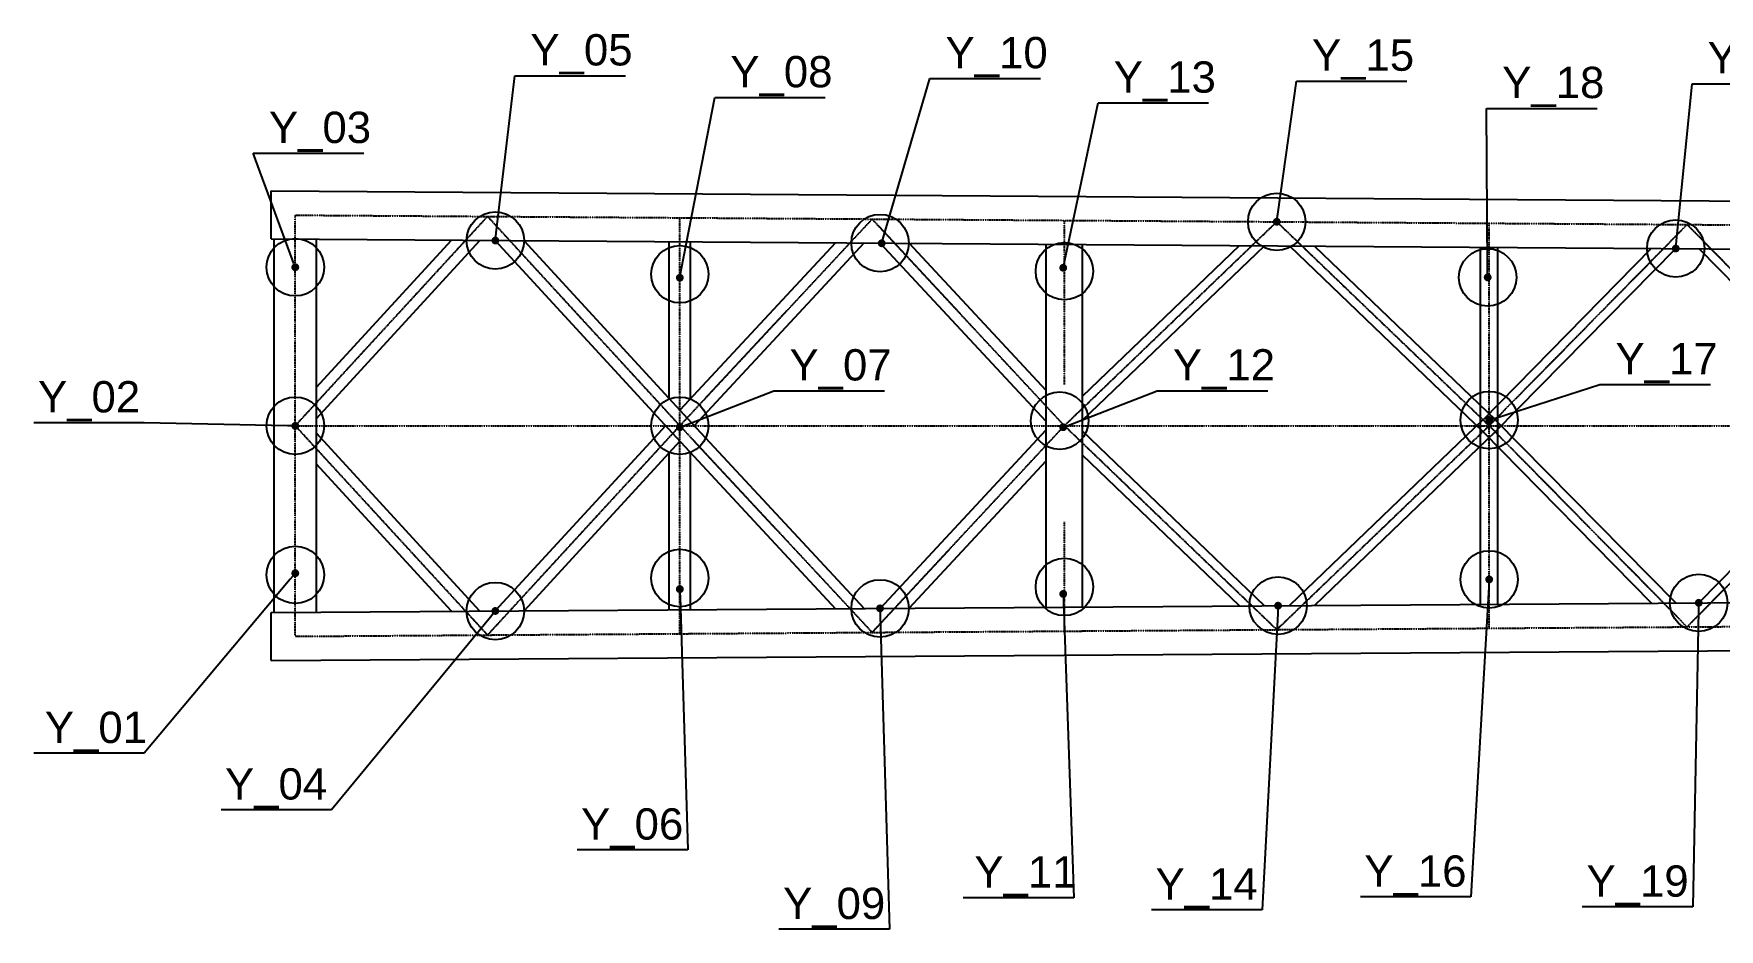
# Model space of a CAD drawing. Header units: metres. Extents: x 11 to 152679, y -40 to 137873.
# Drawn here: x 22073 to 39632, y 70247 to 79581 of the extents above; entities that cross this region are included whole.
import ezdxf
from ezdxf import colors
from ezdxf.entities.mleader import LeaderData, LeaderLine
from ezdxf.math import Vec2, Vec3

# ---------------------------------------------------------------- set-up
doc = ezdxf.new("R2010")
doc.units = ezdxf.units.M
doc.linetypes.add('ASSI', pattern=[0.8, 0.4, -0.2, 0, -0.2])
for name, color, linetype in [('Assi', 6, 'ASSI'), ('CA3', 6, 'Continuous'), ('Scritte 0.2mm', 4, 'Continuous')]:
    doc.layers.add(name, color=color, linetype=linetype)
doc.styles.add('Interprogetti Swis', font='swissl.ttf')

# ---------------------------------------------------------------- blocks, each defined once
blk = doc.blocks.new('_Dot')
at = {"color": 0, "linetype": 'ByBlock', "lineweight": -2}
blk.add_line((-0.5, 0), (-1, 0), dxfattribs=at)
at = {"color": 0, "linetype": 'ByBlock', "const_width": 0.5}
blk.add_lwpolyline([(-0.25, 0, 1), (0.25, 0, 1)], format="xyb", close=True, dxfattribs=at)

msp = doc.modelspace()

# ---------------------------------------------------------------- linework, layer by layer
for centre in [(35021.9416, 77620.9732), (26881.1638, 77426.134), (30889.212, 77398.9732), (39178.0555, 77342.8033), (24797.4416, 77147.4349), (28803.4416, 77074.5205), (32809.4416, 77105.8561), (37218.943, 77041.6103), (24797.4416, 75495.2602), (28803.4416, 75495.2602), (32760.473, 75547.9272), (37234.4416, 75554.3799), (24797.4416, 73940.7756), (28803.4416, 73908.1088), (32809.4416, 73815.2634), (37234.4416, 73893.6018), (39417.4233, 73649.3391), (26881.1638, 73563.2991), (30889.212, 73591.5472), (35035.7693, 73619.6466)]:
    msp.add_circle(centre, 299.1796)
at = {"layer": 'Assi'}
for p, q in [((24797.4416, 73300.2602), (24797.4416, 77690.2602)), ((24797.4416, 77690.2602), (61984.4416, 77438.2602)), ((24797.4416, 75495.2602), (26800.4416, 77676.6867)), ((26800.4416, 77676.6867), (28803.4416, 75495.2602)), ((28803.4416, 73327.4071), (28803.4416, 77663.1133)), ((30806.4416, 77649.5398), (28803.4416, 75495.2602)), ((32809.4416, 75495.2602), (30806.4416, 77649.5398)), ((32809.4416, 75925.2602), (32809.4416, 77635.9664)), ((32809.4416, 75495.2602), (35021.9416, 77620.9732)), ((35021.9416, 77620.9732), (37234.4416, 75495.2602)), ((37234.4416, 73384.5403), (37234.4416, 77605.9801)), ((37234.4416, 75495.2602), (39296.9416, 77592.0034)), ((39296.9416, 77592.0034), (41359.4416, 75495.2602)), ((24797.4416, 75495.2602), (61984.4416, 75495.2602)), ((26800.4416, 73313.8336), (24797.4416, 75495.2602)), ((26800.4416, 73313.8336), (24797.4416, 75495.2602)), ((28803.4416, 75495.2602), (26800.4416, 73313.8336)), ((28803.4416, 75495.2602), (30806.4416, 73340.9805)), ((30806.4416, 73340.9805), (32809.4416, 75495.2602)), ((35021.9416, 73369.5471), (32809.4416, 75495.2602)), ((37234.4416, 75495.2602), (35021.9416, 73369.5471)), ((39296.9416, 73398.5169), (37234.4416, 75495.2602)), ((41359.4416, 75495.2602), (39296.9416, 73398.5169)), ((32809.4416, 73354.554), (32809.4416, 74495.2602)), ((24797.4416, 73300.2602), (61984.4416, 73552.2602))]:
    msp.add_line(p, q, dxfattribs=at)
at = {"layer": 'CA3'}
for p, q in [((24547.4416, 77441.9486), (24547.4416, 77941.9601)), ((24547.4416, 77941.9601), (62619.3178, 77683.9636)), ((24547.4416, 77441.9486), (62619.3178, 77183.9522)), ((24577.4416, 73548.7751), (24577.4416, 77441.7453)), ((25017.4416, 73551.9601), (25017.4416, 77438.5603)), ((25017.4416, 75897.4976), (26423.8907, 77429.2327)), ((25017.4416, 75572.2178), (26720.7178, 77427.2212)), ((26881.1638, 77426.134), (28722.4169, 75420.8627)), ((27181.7079, 77424.0973), (28884.4664, 75569.6577)), ((28693.4416, 75777.6989), (28693.4416, 77413.7852)), ((30426.1871, 77402.1109), (28803.9475, 75657.3492)), ((28913.4416, 75775.113), (28913.4416, 77412.4299)), ((30724.7078, 77400.088), (28953.6424, 75495.2602)), ((32619.4416, 75538.0653), (30889.212, 77398.9732)), ((32619.4416, 75861.1551), (31191.5183, 77396.9246)), ((32619.4416, 73603.0689), (32619.4416, 77387.4515)), ((32999.4416, 73606.0506), (32999.4416, 77384.4698)), ((32999.4416, 75802.6152), (34634.5577, 77373.5926)), ((32999.4416, 75552.9994), (34892.545, 77371.8443)), ((35153.1766, 77370.0782), (37172.0876, 75430.3604)), ((35414.829, 77368.3051), (37296.7956, 75560.1599)), ((37144.4416, 73633.9361), (37144.4416, 77356.5842)), ((37170.2803, 75558.3737), (38927.2391, 77344.503)), ((37298.603, 75432.1467), (39178.0555, 77342.8033)), ((37324.4416, 73635.1559), (37324.4416, 77355.3645)), ((39417.4233, 77341.1812), (43024.9244, 73673.7856)), ((43024.9244, 77316.7348), (39417.4233, 73649.3391)), ((28884.0005, 75570.1619), (30724.7078, 73590.4324)), ((37172.0876, 75560.1599), (35153.1766, 73620.4422)), ((39178.0555, 73647.717), (37298.603, 75558.3737)), ((26720.7178, 73563.2991), (25017.4416, 75418.3026)), ((28654.1046, 75495.2602), (26881.1638, 73564.3864)), ((28803.9475, 75333.1712), (27181.7079, 73566.423)), ((28722.8828, 75420.3584), (30426.1871, 73588.4095)), ((30889.212, 73591.5472), (32619.4416, 75452.4551)), ((34892.545, 73618.676), (32999.4416, 75437.5209)), ((37296.7956, 75430.3604), (35414.829, 73622.2153)), ((38927.2391, 73646.0174), (37170.2803, 75432.1467)), ((28693.4416, 73576.7352), (28693.4416, 75212.8215)), ((28913.4416, 73578.0905), (28913.4416, 75215.4073)), ((34634.5577, 73616.9277), (32999.4416, 75187.9052)), ((26423.8907, 73561.2877), (25017.4416, 75093.0227)), ((31191.5183, 73593.5958), (32619.4416, 75129.3652)), ((24547.4416, 73548.5718), (62619.3178, 73806.5682)), ((24547.4416, 73048.5603), (24547.4416, 73548.5718)), ((24547.4416, 73048.5603), (62619.3178, 73306.5567))]:
    msp.add_line(p, q, dxfattribs=at)

# ---------------------------------------------------------------- leaders
at = {"layer": 'Scritte 0.2mm', "ltscale": 0.02}
ml = msp.add_multileader_mtext('Standard', dxfattribs=at)
ml.set_content('\\A1;Y_05', color=256, style='Interprogetti Swis')
ml.set_leader_properties(color=7)
ml.set_arrow_properties(name='DOT')
ml.build(insert=Vec2(0, 0))
ml.multileader.update_dxf_attribs({"has_dogleg": 0, "text_left_attachment_type": 6, "text_right_attachment_type": 6, "dogleg_length": 0.36, "arrow_head_size": 81.5508})
ctx = ml.context
ctx.base_point, ctx.char_height, ctx.arrow_head_size, ctx.landing_gap_size, ctx.plane_origin = Vec3(27083.763, 79143.4407), 326.20325, 81.5508, 163.1016, Vec3(37357.4655, 84121.7576)
ctx.left_attachment, ctx.right_attachment = 6, 6
notes = []
notes.append((ctx, [(0, (1, 1, 0), (26496.5972, 79143.4407), (1, 0), 587.1659, [(0, [(26881.7482, 77425.4975)], 0, [])])]))
ctx.mtext.insert, ctx.mtext.flow_direction = Vec3(27246.8647, 79576.6067), 5
ml = msp.add_multileader_mtext('Standard', dxfattribs=at)
ml.set_content('\\A1;Y_10', color=256, style='Interprogetti Swis')
ml.set_leader_properties(color=7)
ml.set_arrow_properties(name='DOT')
ml.build(insert=Vec2(0, 0))
ml.multileader.update_dxf_attribs({"has_dogleg": 0, "text_left_attachment_type": 6, "text_right_attachment_type": 6, "dogleg_length": 0.36, "arrow_head_size": 81.5508})
ctx = ml.context
ctx.base_point, ctx.char_height, ctx.arrow_head_size, ctx.landing_gap_size, ctx.plane_origin = Vec3(31408.4505, 79114.1258), 326.20325, 81.5508, 163.1016, Vec3(41682.1529, 84092.4427)
ctx.left_attachment, ctx.right_attachment = 6, 6
notes.append((ctx, [(0, (1, 1, 0), (30821.2846, 79114.1258), (1, 0), 587.1659, [(0, [(30906.6002, 77397.1197)], 0, [])])]))
ctx.mtext.insert, ctx.mtext.flow_direction = Vec3(31571.5521, 79547.2918), 5
ml = msp.add_multileader_mtext('Standard', dxfattribs=at)
ml.set_content('\\A1;Y_15', color=256, style='Interprogetti Swis')
ml.set_leader_properties(color=7)
ml.set_arrow_properties(name='DOT')
ml.build(insert=Vec2(0, 0))
ml.multileader.update_dxf_attribs({"has_dogleg": 0, "text_left_attachment_type": 6, "text_right_attachment_type": 6, "dogleg_length": 0.36, "arrow_head_size": 81.5508})
ctx = ml.context
ctx.base_point, ctx.char_height, ctx.arrow_head_size, ctx.landing_gap_size, ctx.plane_origin = Vec3(35225.6997, 79088.2505), 326.20325, 81.5508, 163.1016, Vec3(45499.4022, 84066.5674)
ctx.left_attachment, ctx.right_attachment = 6, 6
notes.append((ctx, [(0, (1, 1, 0), (34638.5339, 79088.2505), (1, 0), 587.1659, [(0, [(35021.9416, 77620.9732)], 0, [])])]))
ctx.mtext.insert, ctx.mtext.flow_direction = Vec3(35388.8014, 79521.4166), 5
ml = msp.add_multileader_mtext('Standard', dxfattribs=at)
ml.set_content('\\A1;Y_20', color=256, style='Interprogetti Swis')
ml.set_leader_properties(color=7)
ml.set_arrow_properties(name='DOT')
ml.build(insert=Vec2(0, 0))
ml.multileader.update_dxf_attribs({"has_dogleg": 0, "text_left_attachment_type": 6, "text_right_attachment_type": 6, "dogleg_length": 0.36, "arrow_head_size": 81.5508})
ctx = ml.context
ctx.base_point, ctx.char_height, ctx.arrow_head_size, ctx.landing_gap_size, ctx.plane_origin = Vec3(39347.813, 79060.3088), 326.20325, 81.5508, 163.1016, Vec3(49621.5155, 84038.6257)
ctx.left_attachment, ctx.right_attachment = 6, 6
notes.append((ctx, [(0, (1, 1, 0), (38760.6472, 79060.3088), (1, 0), 587.1659, [(0, [(39178.0555, 77342.8033)], 0, [])])]))
ctx.mtext.insert, ctx.mtext.flow_direction = Vec3(39510.9147, 79493.4748), 5
ml = msp.add_multileader_mtext('Standard', dxfattribs=at)
ml.set_content('\\A1;Y_08', color=256, style='Interprogetti Swis')
ml.set_leader_properties(color=7)
ml.set_arrow_properties(name='DOT')
ml.build(insert=Vec2(0, 0))
ml.multileader.update_dxf_attribs({"has_dogleg": 0, "text_left_attachment_type": 6, "text_right_attachment_type": 6, "dogleg_length": 0.36, "arrow_head_size": 81.5508})
ctx = ml.context
ctx.base_point, ctx.char_height, ctx.arrow_head_size, ctx.landing_gap_size, ctx.plane_origin = Vec3(29166.4902, 78915.66), 326.20325, 81.5508, 163.1016, Vec3(39440.1927, 83893.9769)
ctx.left_attachment, ctx.right_attachment = 6, 6
notes.append((ctx, [(0, (1, 1, 0), (28579.3244, 78915.66), (1, 0), 587.1659, [(0, [(28803.4416, 77038.0454)], 0, [])])]))
ctx.mtext.insert, ctx.mtext.flow_direction = Vec3(29329.5919, 79348.826), 5
ml = msp.add_multileader_mtext('Standard', dxfattribs=at)
ml.set_content('\\A1;Y_13', color=256, style='Interprogetti Swis')
ml.set_leader_properties(color=7)
ml.set_arrow_properties(name='DOT')
ml.build(insert=Vec2(0, 0))
ml.multileader.update_dxf_attribs({"has_dogleg": 0, "text_left_attachment_type": 6, "text_right_attachment_type": 6, "dogleg_length": 0.36, "arrow_head_size": 81.5508})
ctx = ml.context
ctx.base_point, ctx.char_height, ctx.arrow_head_size, ctx.landing_gap_size, ctx.plane_origin = Vec3(33160.4902, 78859.719), 326.20325, 81.5508, 163.1016, Vec3(43434.1927, 83838.0359)
ctx.left_attachment, ctx.right_attachment = 6, 6
notes.append((ctx, [(0, (1, 1, 0), (32573.3244, 78859.719), (1, 0), 587.1659, [(0, [(32797.4451, 77141.7759)], 0, [])])]))
ctx.mtext.insert, ctx.mtext.flow_direction = Vec3(33323.5919, 79292.8851), 5
ml = msp.add_multileader_mtext('Standard', dxfattribs=at)
ml.set_content('\\A1;Y_18', color=256, style='Interprogetti Swis')
ml.set_leader_properties(color=7)
ml.set_arrow_properties(name='DOT')
ml.build(insert=Vec2(0, 0))
ml.multileader.update_dxf_attribs({"has_dogleg": 0, "text_left_attachment_type": 6, "text_right_attachment_type": 6, "dogleg_length": 0.36, "arrow_head_size": 81.5508})
ctx = ml.context
ctx.base_point, ctx.char_height, ctx.arrow_head_size, ctx.landing_gap_size, ctx.plane_origin = Vec3(37207.4902, 78803.1291), 326.20325, 81.5508, 163.1016, Vec3(47481.1927, 83781.446)
ctx.left_attachment, ctx.right_attachment = 6, 6
notes.append((ctx, [(0, (1, 1, 0), (36620.3244, 78803.1291), (1, 0), 587.1659, [(0, [(37218.943, 77041.6103)], 0, [])])]))
ctx.mtext.insert, ctx.mtext.flow_direction = Vec3(37370.5919, 79236.2952), 5
ml = msp.add_multileader_mtext('Standard', dxfattribs=at)
ml.set_content('\\A1;Y_03', color=256, style='Interprogetti Swis')
ml.set_leader_properties(color=7)
ml.set_arrow_properties(name='DOT')
ml.build(insert=Vec2(0, 0))
ml.multileader.update_dxf_attribs({"has_dogleg": 0, "text_left_attachment_type": 6, "text_right_attachment_type": 6, "dogleg_length": 0.36, "arrow_head_size": 81.5508})
ctx = ml.context
ctx.base_point, ctx.char_height, ctx.arrow_head_size, ctx.landing_gap_size, ctx.plane_origin = Vec3(24359.9738, 78335.1295), 326.20325, 81.5508, 163.1016, Vec3(35434.1893, 83843.695)
ctx.left_attachment, ctx.right_attachment = 6, 6
notes.append((ctx, [(0, (1, 1, 0), (23772.808, 78335.1295), (1, 0), 587.1659, [(0, [(24797.4416, 77147.4349)], 0, [])])]))
ctx.mtext.insert, ctx.mtext.flow_direction = Vec3(24523.0755, 78768.2956), 5
ml = msp.add_multileader_mtext('Standard', dxfattribs=at)
ml.set_content('\\A1;Y_07', color=256, style='Interprogetti Swis')
ml.set_leader_properties(color=7)
ml.set_arrow_properties(name='DOT')
ml.build(insert=Vec2(0, 0))
ml.multileader.update_dxf_attribs({"has_dogleg": 0, "text_left_attachment_type": 6, "text_right_attachment_type": 6, "dogleg_length": 0.36, "arrow_head_size": 81.5508})
ctx = ml.context
ctx.base_point, ctx.char_height, ctx.arrow_head_size, ctx.landing_gap_size, ctx.plane_origin = Vec3(29782.7713, 75859.8406), 326.20325, 81.5508, 163.1016, Vec3(39440.1927, 82176.2229)
ctx.left_attachment, ctx.right_attachment = 6, 6
notes.append((ctx, [(0, (1, 1, 0), (29782.5913, 75859.8406), (1, 0), 0.18, [(0, [(28803.4451, 75479.9628)], 0, [])])]))
ctx.mtext.insert, ctx.mtext.flow_direction = Vec3(29945.873, 76293.0067), 5
ml = msp.add_multileader_mtext('Standard', dxfattribs=at)
ml.set_content('\\A1;Y_12', color=256, style='Interprogetti Swis')
ml.set_leader_properties(color=7)
ml.set_arrow_properties(name='DOT')
ml.build(insert=Vec2(0, 0))
ml.multileader.update_dxf_attribs({"has_dogleg": 0, "text_left_attachment_type": 6, "text_right_attachment_type": 6, "dogleg_length": 0.36, "arrow_head_size": 81.5508})
ctx = ml.context
ctx.base_point, ctx.char_height, ctx.arrow_head_size, ctx.landing_gap_size, ctx.plane_origin = Vec3(33776.2655, 75859.8406), 326.20325, 81.5508, 163.1016, Vec3(43433.6868, 82176.2229)
ctx.left_attachment, ctx.right_attachment = 6, 6
notes.append((ctx, [(0, (1, 1, 0), (33776.0855, 75859.8406), (1, 0), 0.18, [(0, [(32796.9392, 75479.9628)], 0, [])])]))
ctx.mtext.insert, ctx.mtext.flow_direction = Vec3(33939.3671, 76293.0067), 5
ml = msp.add_multileader_mtext('Standard', dxfattribs=at)
ml.set_content('\\A1;Y_17', color=256, style='Interprogetti Swis')
ml.set_leader_properties(color=7)
ml.set_arrow_properties(name='DOT')
ml.build(insert=Vec2(0, 0))
ml.multileader.update_dxf_attribs({"has_dogleg": 0, "text_left_attachment_type": 6, "text_right_attachment_type": 6, "dogleg_length": 0.36, "arrow_head_size": 81.5508})
ctx = ml.context
ctx.base_point, ctx.char_height, ctx.arrow_head_size, ctx.landing_gap_size, ctx.plane_origin = Vec3(38387.576, 75924.2598), 326.20325, 81.5508, 163.1016, Vec3(47584.3351, 82240.6421)
ctx.left_attachment, ctx.right_attachment = 6, 6
notes.append((ctx, [(0, (1, 1, 0), (38387.396, 75924.2598), (1, 0), 0.18, [(0, [(37234.4416, 75554.3799)], 0, [])])]))
ctx.mtext.insert, ctx.mtext.flow_direction = Vec3(38550.6776, 76357.4259), 5
ml = msp.add_multileader_mtext('Standard', dxfattribs=at)
ml.set_content('\\A1;Y_02', color=256, style='Interprogetti Swis')
ml.set_leader_properties(color=7)
ml.set_arrow_properties(name='DOT')
ml.build(insert=Vec2(0, 0))
ml.multileader.update_dxf_attribs({"has_dogleg": 0, "text_left_attachment_type": 6, "text_right_attachment_type": 6, "dogleg_length": 0.36, "arrow_head_size": 81.5508})
ctx = ml.context
ctx.base_point, ctx.char_height, ctx.arrow_head_size, ctx.landing_gap_size, ctx.plane_origin = Vec3(21954.463, 75527.2264), 326.20325, 81.5508, 163.1016, Vec3(35434.1927, 82189.8002)
ctx.left_attachment, ctx.right_attachment = 6, 6
notes.append((ctx, [(1, (1, 1, 0), (23224.6875, 75527.2264), (-1, 0), 0.18, [(0, [(24797.4451, 75493.5402)], 0, [])])]))
ctx.mtext.insert, ctx.mtext.flow_direction = Vec3(22117.5646, 75960.3924), 5
ml = msp.add_multileader_mtext('Standard', dxfattribs=at)
ml.set_content('\\A1;Y_01', color=256, style='Interprogetti Swis')
ml.set_leader_properties(color=7)
ml.set_arrow_properties(name='DOT')
ml.build(insert=Vec2(0, 0))
ml.multileader.update_dxf_attribs({"has_dogleg": 0, "text_left_attachment_type": 6, "text_right_attachment_type": 6, "dogleg_length": 0.36, "arrow_head_size": 81.5508})
ctx = ml.context
ctx.base_point, ctx.char_height, ctx.arrow_head_size, ctx.landing_gap_size, ctx.plane_origin = Vec3(22025.55, 72081.2681), 326.20325, 81.5508, 163.1016, Vec3(35434.1927, 80654.3957)
ctx.left_attachment, ctx.right_attachment = 6, 6
notes.append((ctx, [(1, (1, 1, 0), (23224.6875, 72081.2681), (-1, 0), 0.18, [(0, [(24797.4451, 73958.1356)], 0, [])])]))
ctx.mtext.insert, ctx.mtext.flow_direction = Vec3(22188.6516, 72514.4342), 5
ml = msp.add_multileader_mtext('Standard', dxfattribs=at)
ml.set_content('\\A1;Y_16', color=256, style='Interprogetti Swis')
ml.set_leader_properties(color=7)
ml.set_arrow_properties(name='DOT')
ml.build(insert=Vec2(0, 0))
ml.multileader.update_dxf_attribs({"has_dogleg": 0, "text_left_attachment_type": 6, "text_right_attachment_type": 6, "dogleg_length": 0.36, "arrow_head_size": 81.5508})
ctx = ml.context
ctx.base_point, ctx.char_height, ctx.arrow_head_size, ctx.landing_gap_size, ctx.plane_origin = Vec3(35771.2852, 70583.6282), 326.20325, 81.5508, 163.1016, Vec3(47571.1927, 80446.5517)
ctx.left_attachment, ctx.right_attachment = 6, 6
notes.append((ctx, [(1, (1, 1, 0), (37044.8316, 70583.6282), (-1, 0), 0.18, [(0, [(37234.4416, 73893.6018)], 0, [])])]))
ctx.mtext.insert, ctx.mtext.flow_direction = Vec3(35934.3869, 71016.7942), 5
ml = msp.add_multileader_mtext('Standard', dxfattribs=at)
ml.set_content('\\A1;Y_06', color=256, style='Interprogetti Swis')
ml.set_leader_properties(color=7)
ml.set_arrow_properties(name='DOT')
ml.build(insert=Vec2(0, 0))
ml.multileader.update_dxf_attribs({"has_dogleg": 0, "text_left_attachment_type": 6, "text_right_attachment_type": 6, "dogleg_length": 0.36, "arrow_head_size": 81.5508})
ctx = ml.context
ctx.base_point, ctx.char_height, ctx.arrow_head_size, ctx.landing_gap_size, ctx.plane_origin = Vec3(27611.6959, 71074.4245), 326.20325, 81.5508, 163.1016, Vec3(39440.1927, 80488.2298)
ctx.left_attachment, ctx.right_attachment = 6, 6
notes.append((ctx, [(1, (1, 1, 0), (28885.2423, 71074.4245), (-1, 0), 0.18, [(0, [(28803.4451, 73791.9697)], 0, [])])]))
ctx.mtext.insert, ctx.mtext.flow_direction = Vec3(27774.7975, 71507.5906), 5
ml = msp.add_multileader_mtext('Standard', dxfattribs=at)
ml.set_content('\\A1;Y_11', color=256, style='Interprogetti Swis')
ml.set_leader_properties(color=7)
ml.set_arrow_properties(name='DOT')
ml.build(insert=Vec2(0, 0))
ml.multileader.update_dxf_attribs({"has_dogleg": 0, "text_left_attachment_type": 6, "text_right_attachment_type": 6, "dogleg_length": 0.36, "arrow_head_size": 81.5508})
ctx = ml.context
ctx.base_point, ctx.char_height, ctx.arrow_head_size, ctx.landing_gap_size, ctx.plane_origin = Vec3(31708.6941, 70575.3051), 326.20325, 81.5508, 163.1016, Vec3(43434.1927, 80438.2287)
ctx.left_attachment, ctx.right_attachment = 6, 6
notes.append((ctx, [(1, (1, 1, 0), (32907.8316, 70575.3051), (-1, 0), 0.18, [(0, [(32797.4451, 73741.9686)], 0, [])])]))
ctx.mtext.insert, ctx.mtext.flow_direction = Vec3(31871.7958, 71008.4712), 5
ml = msp.add_multileader_mtext('Standard', dxfattribs=at)
ml.set_content('\\A1;Y_04', color=256, style='Interprogetti Swis')
ml.set_leader_properties(color=7)
ml.set_arrow_properties(name='DOT')
ml.build(insert=Vec2(0, 0))
ml.multileader.update_dxf_attribs({"has_dogleg": 0, "text_left_attachment_type": 6, "text_right_attachment_type": 6, "dogleg_length": 0.36, "arrow_head_size": 81.5508})
ctx = ml.context
ctx.base_point, ctx.char_height, ctx.arrow_head_size, ctx.landing_gap_size, ctx.plane_origin = Vec3(23902.2067, 71491.8106), 326.20325, 81.5508, 163.1016, Vec3(37385.2583, 80064.9382)
ctx.left_attachment, ctx.right_attachment = 6, 6
notes.append((ctx, [(1, (1, 1, 0), (25175.7531, 71491.8106), (-1, 0), 0.18, [(0, [(26881.1638, 73564.3864)], 0, [])])]))
ctx.mtext.insert, ctx.mtext.flow_direction = Vec3(24065.3083, 71924.9766), 5
ml = msp.add_multileader_mtext('Standard', dxfattribs=at)
ml.set_content('\\A1;Y_09', color=256, style='Interprogetti Swis')
ml.set_leader_properties(color=7)
ml.set_arrow_properties(name='DOT')
ml.build(insert=Vec2(0, 0))
ml.multileader.update_dxf_attribs({"has_dogleg": 0, "text_left_attachment_type": 6, "text_right_attachment_type": 6, "dogleg_length": 0.36, "arrow_head_size": 81.5508})
ctx = ml.context
ctx.base_point, ctx.char_height, ctx.arrow_head_size, ctx.landing_gap_size, ctx.plane_origin = Vec3(29716.1827, 70246.5716), 326.20325, 81.5508, 163.1016, Vec3(41513.4327, 80109.4951)
ctx.left_attachment, ctx.right_attachment = 6, 6
notes.append((ctx, [(1, (1, 1, 0), (30987.0717, 70246.5716), (-1, 0), 0.18, [(0, [(30889.212, 73591.5472)], 0, [])])]))
ctx.mtext.insert, ctx.mtext.flow_direction = Vec3(29879.2844, 70679.7376), 5
ml = msp.add_multileader_mtext('Standard', dxfattribs=at)
ml.set_content('\\A1;Y_14', color=256, style='Interprogetti Swis')
ml.set_leader_properties(color=7)
ml.set_arrow_properties(name='DOT')
ml.build(insert=Vec2(0, 0))
ml.multileader.update_dxf_attribs({"has_dogleg": 0, "text_left_attachment_type": 6, "text_right_attachment_type": 6, "dogleg_length": 0.36, "arrow_head_size": 81.5508})
ctx = ml.context
ctx.base_point, ctx.char_height, ctx.arrow_head_size, ctx.landing_gap_size, ctx.plane_origin = Vec3(33596.2053, 70449.4093), 326.20325, 81.5508, 163.1016, Vec3(45396.1127, 80312.3329)
ctx.left_attachment, ctx.right_attachment = 6, 6
notes.append((ctx, [(1, (1, 1, 0), (34869.7517, 70449.4093), (-1, 0), 0.18, [(0, [(35035.7693, 73619.6466)], 0, [])])]))
ctx.mtext.insert, ctx.mtext.flow_direction = Vec3(33759.3069, 70882.5754), 5
ml = msp.add_multileader_mtext('Standard', dxfattribs=at)
ml.set_content('\\A1;Y_19', color=256, style='Interprogetti Swis')
ml.set_leader_properties(color=7)
ml.set_arrow_properties(name='DOT')
ml.build(insert=Vec2(0, 0))
ml.multileader.update_dxf_attribs({"has_dogleg": 0, "text_left_attachment_type": 6, "text_right_attachment_type": 6, "dogleg_length": 0.36, "arrow_head_size": 81.5508})
ctx = ml.context
ctx.base_point, ctx.char_height, ctx.arrow_head_size, ctx.landing_gap_size, ctx.plane_origin = Vec3(38085.4479, 70479.8217), 326.20325, 81.5508, 163.1016, Vec3(49882.6979, 80342.7452)
ctx.left_attachment, ctx.right_attachment = 6, 6
notes.append((ctx, [(1, (1, 1, 0), (39356.3369, 70479.8217), (-1, 0), 0.18, [(0, [(39417.4233, 73649.3391)], 0, [])])]))
ctx.mtext.insert, ctx.mtext.flow_direction = Vec3(38248.5496, 70912.9877), 5
for ctx, leaders in notes:
    for number, flags, end, landing, length, lines in leaders:
        leader = LeaderData()
        leader.index, (leader.has_last_leader_line, leader.has_dogleg_vector, leader.attachment_direction) = number, flags
        leader.last_leader_point, leader.dogleg_vector, leader.dogleg_length = Vec3(end), Vec3(landing), length
        for number, points, colour, breaks in lines:
            line = LeaderLine()
            line.index, line.vertices, line.color, line.breaks = number, Vec3.list(points), colors.encode_raw_color(colour), breaks
            leader.lines.append(line)
        ctx.leaders.append(leader)

doc.saveas('drawing.dxf')
